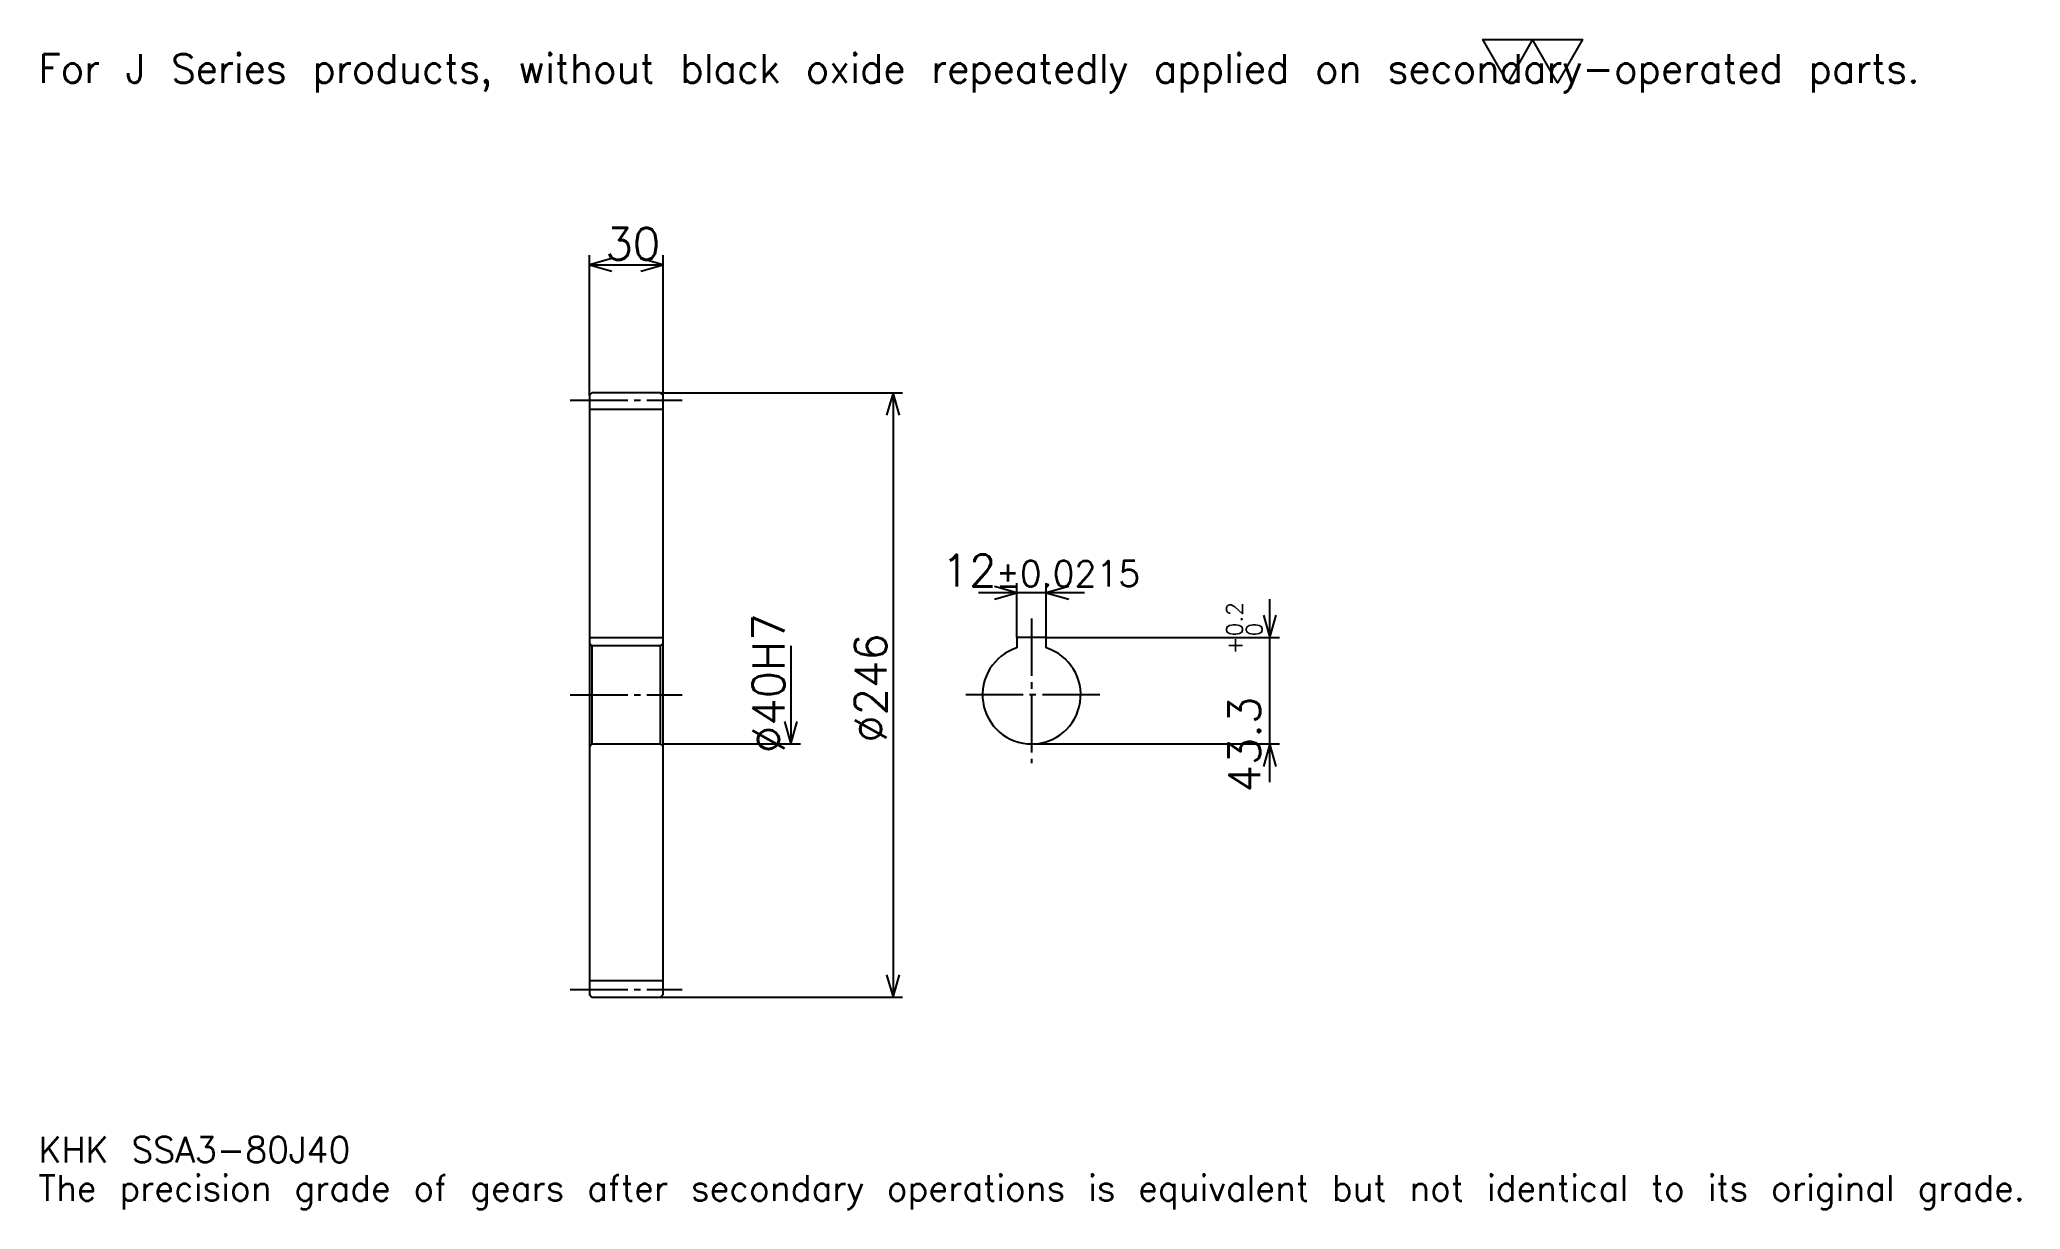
# Model space of a CAD drawing. Extents: x 26 to 833, y 10 to 486.
import ezdxf

# ---------------------------------------------------------------- set-up
doc = ezdxf.new("R2010")
doc.units = 0
doc.linetypes.add('DASHDOT', pattern=[31.20652, 23.404891, -2.600543, 2.600543, -2.600543])
doc.layers.get('0').update_dxf_attribs({"linetype": 'CONTINUOUS'})
doc.layers.add('DASHDOT', color=6, linetype='DASHDOT')
doc.styles.add('KANJI', font='TXT', dxfattribs={"bigfont": 'BIGFONT'})

msp = doc.modelspace()

# ---------------------------------------------------------------- linework, layer by layer
at = {"color": 5}
for p, q in [((250.258148, 341.971466), (250.258148, 397.883148)), ((280.258148, 341.971466), (280.258148, 397.883148)), ((250.258148, 393.98233), (280.258148, 393.98233)), ((250.258148, 340.971466), (250.258148, 341.971466)), ((279.258148, 341.971466), (280.258148, 341.971466)), ((280.258148, 341.971466), (377.778534, 341.971466)), ((280.258148, 340.971466), (280.258148, 341.971466)), ((373.877716, 341.971466), (373.877716, 95.971466)), ((451.88858, 260.475281), (408.682068, 260.475281)), ((424.285339, 242.271469), (424.285339, 264.376099)), ((436.285339, 242.271469), (436.285339, 264.376099)), ((527.304321, 183.36821), (527.304321, 257.874725)), ((436.285339, 242.271469), (531.2052, 242.271469)), ((332.269012, 238.971466), (332.269012, 198.971466)), ((280.258148, 198.971466), (336.16983, 198.971466)), ((430.285339, 198.971466), (531.2052, 198.971466)), ((279.258148, 95.971466), (280.258148, 95.971466)), ((280.258148, 95.971466), (377.778534, 95.971466))]:
    msp.add_line(p, q, dxfattribs=at)
at = {"color": 4}
for p, q in [((250.258148, 335.221466), (280.258148, 335.221466)), ((250.258148, 242.271469), (280.258148, 242.271469)), ((280.258148, 239.971466), (279.258148, 238.971466)), ((250.258148, 197.971466), (251.258148, 198.971466)), ((280.258148, 197.971466), (279.258148, 198.971466)), ((250.258148, 102.721466), (280.258148, 102.721466))]:
    msp.add_line(p, q, dxfattribs=at)
at = {"color": 7}
msp.add_lwpolyline([(624.130432, 468.097839), (613.988342, 485.677521), (654.556763, 485.677521), (644.414673, 468.097839), (634.272522, 485.677521), (624.130432, 468.097839)], dxfattribs=at)
at = {"color": 5}
for points in [[(259.360046, 396.582886), (250.258148, 393.98233), (259.360046, 391.381775)], [(271.15625, 391.381775), (280.258148, 393.98233), (271.15625, 396.582886)], [(376.478271, 332.869568), (373.877716, 341.971466), (371.277161, 332.869568)], [(415.183411, 257.874725), (424.285339, 260.475281), (415.183411, 263.075806)], [(445.387207, 263.075806), (436.285339, 260.475281), (445.387207, 257.874725)], [(524.703796, 251.373367), (527.304321, 242.271469), (529.904907, 251.373367)], [(329.668457, 208.073364), (332.269012, 198.971466), (334.869568, 208.073364)], [(529.904907, 189.869568), (527.304321, 198.971466), (524.703796, 189.869568)], [(371.277161, 105.073364), (373.877716, 95.971466), (376.478271, 105.073364)]]:
    msp.add_lwpolyline(points, dxfattribs=at)
at = {"color": 4}
for points in [[(250.258148, 197.971466), (250.258148, 96.971466), (251.258148, 95.971466), (279.258148, 95.971466), (280.258148, 96.971466), (280.258148, 340.971466), (279.258148, 341.971466), (251.258148, 341.971466), (250.258148, 340.971466), (250.258148, 197.971466)], [(436.285339, 238.050247), (436.285339, 242.271469), (424.285339, 242.271469), (424.285339, 238.050247)], [(250.258148, 239.971466), (251.258148, 238.971466), (251.258148, 198.971466), (279.258148, 198.971466), (279.258148, 238.971466), (251.258148, 238.971466)]]:
    msp.add_lwpolyline(points, dxfattribs=at)
msp.add_arc((430.285339, 218.971466), 20, 107.457602748, 72.542397252, dxfattribs=at)
at = {"layer": 'DASHDOT', "color": 7}
for p, q in [((242.456512, 338.971466), (288.059784, 338.971466)), ((430.285339, 250.07309), (430.285339, 191.16983)), ((242.456512, 218.971466), (288.059784, 218.971466)), ((458.086975, 218.971466), (402.483704, 218.971466)), ((242.456512, 98.971466), (288.059784, 98.971466))]:
    msp.add_line(p, q, dxfattribs=at)

# ---------------------------------------------------------------- texts
at = {"color": 7, "style": 'KANJI'}
for s, height, p in [('For J Series products, without black oxide repeatedly applied on secondary-operated parts.', 11.702446, (26.005434, 468.097839)), ('30', 13.002717, (256.806396, 396.062744)), ('12', 13.002717, (393.693115, 263.075806)), ('%%p0.0215', 10.402174, (415.666077, 263.075806)), ('KHK SSA3-80J40', 10.402174, (26.005434, 28.605978)), ('The precision grade of gears after secondary operations is equivalent but not identical to its original grade.', 10.402174, (26.005434, 13.002717))]:
    msp.add_text(s, height=height, dxfattribs=at).set_placement(p)
for s, height, p in [('%%c40H7', 13.002717, (329.668457, 195.241516)), ('0.2', 6.501359, (516.122009, 242.778488)), ('%%c246', 13.002717, (371.277161, 199.467392)), ('0', 6.501359, (524.183716, 242.778488)), ('+', 6.501359, (516.122009, 235.496964)), ('43.3', 13.002717, (523.403564, 179.216064))]:
    msp.add_text(s, height=height, rotation=90, dxfattribs=at).set_placement(p)

doc.saveas('drawing.dxf')
